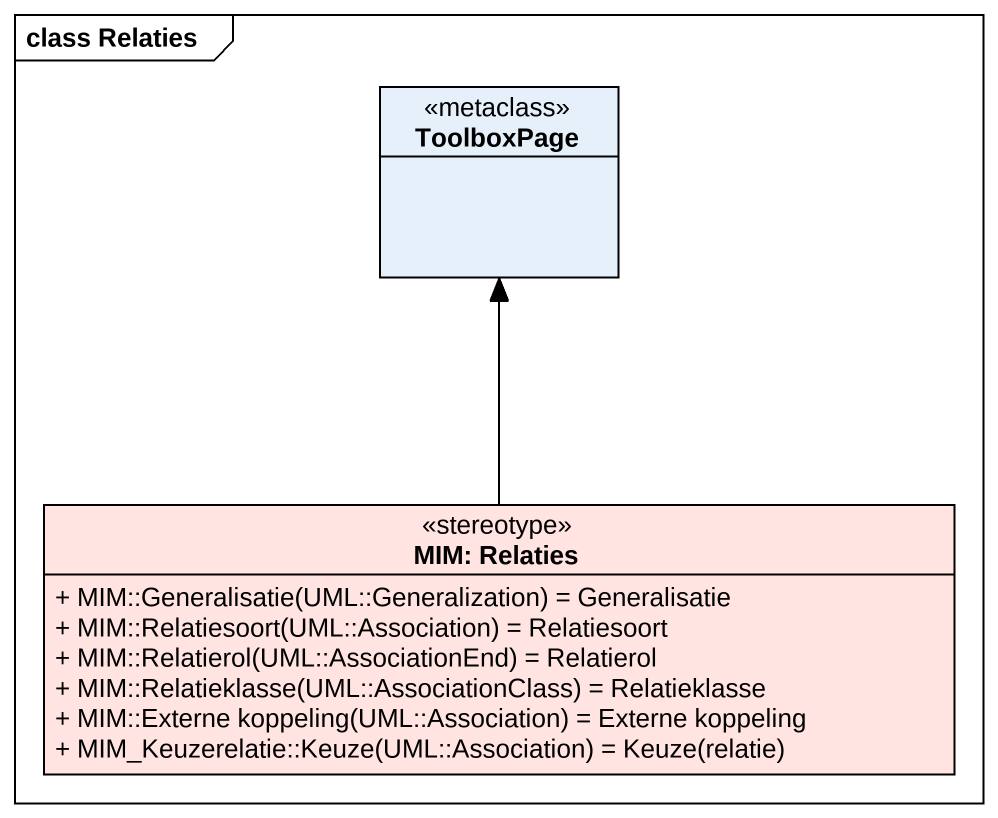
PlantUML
@startuml
mainframe class Relaties
hide circle
hide empty members
skinparam classAttributeIconSize 0
class ToolboxPage <<metaclass>>
class "MIM: Relaties" as MIM_Relaties <<stereotype>> #FFE4E1 {
  {field} + MIM::Generalisatie(UML::Generalization) = Generalisatie
  {field} + MIM::Relatiesoort(UML::Association) = Relatiesoort
  {field} + MIM::Relatierol(UML::AssociationEnd) = Relatierol
  {field} + MIM::Relatieklasse(UML::AssociationClass) = Relatieklasse
  {field} + MIM::Externe koppeling(UML::Association) = Externe koppeling
  {field} + MIM_Keuzerelatie::Keuze(UML::Association) = Keuze(relatie)
}
MIM_Relaties -up-> ToolboxPage
@enduml
